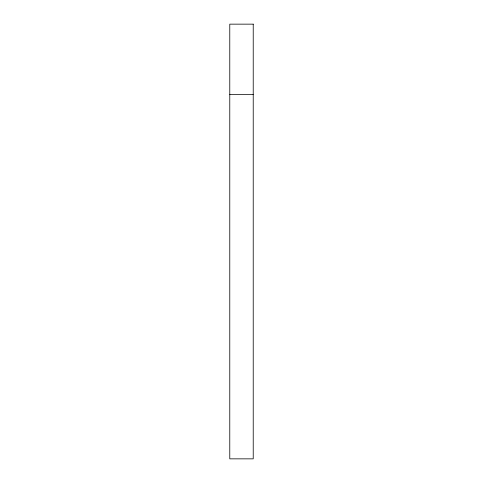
<?xml version="1.0" encoding="UTF-8"?>
<svg xmlns="http://www.w3.org/2000/svg" width="483" height="483" viewBox="0 0 483 483"><rect width="100%" height="100%" fill="white"/><g stroke="black" fill="none" stroke-linecap="round" stroke-linejoin="round"><path stroke-width="0.72" d="M229.775 94.487L253.225 94.487M253.225 24.15L229.775 24.15L229.775 458.85L253.225 458.85L253.225 24.15"/></g></svg>
